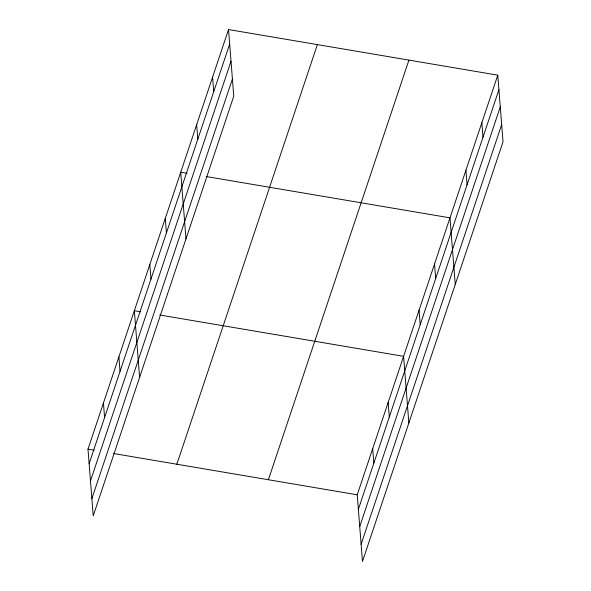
<?xml version="1.0" encoding="UTF-8"?>
<svg xmlns="http://www.w3.org/2000/svg" width="591" height="591" viewBox="0 0 591 591"><rect width="100%" height="100%" fill="white"/><g stroke="black" fill="none" stroke-linecap="round" stroke-linejoin="round"><path stroke-width="0.89" d="M228.525 29.55L233.77 96.2L93.223 515.832L87.978 449.182L228.525 29.55L497.777 75.168L503.022 141.818L362.475 561.45L357.23 494.8L497.777 75.168M89.123 463.713L229.663 44.081M90.475 480.911L231.022 61.279M91.871 498.634L232.411 79.002M176.835 464.238L317.374 44.606M268.38 479.744L408.92 60.112M358.375 509.331L498.915 89.699M359.734 526.529L500.274 106.897M361.123 544.252L501.663 124.62M187.081 173.303L180.735 172.225L185.98 238.875M206.126 176.524L449.987 217.843L455.233 284.493M140.702 311.782L134.356 310.703L139.602 377.353M159.747 315.003L403.609 356.321L408.854 422.971M87.978 449.182L94.324 450.261M113.369 453.482L357.23 494.8M481.85 122.729L482.987 137.26M465.915 170.282L467.06 184.813M434.533 264L435.678 278.538M419.071 310.164L420.216 324.695M388.154 402.486L389.299 417.017M372.692 448.643L373.837 463.174M212.59 77.111L213.735 91.642M196.663 124.664L197.808 139.195M165.281 218.382L166.418 232.92M149.819 264.546L150.964 279.078M118.902 356.868L120.039 371.399M103.44 403.025L104.585 417.556"/></g></svg>
